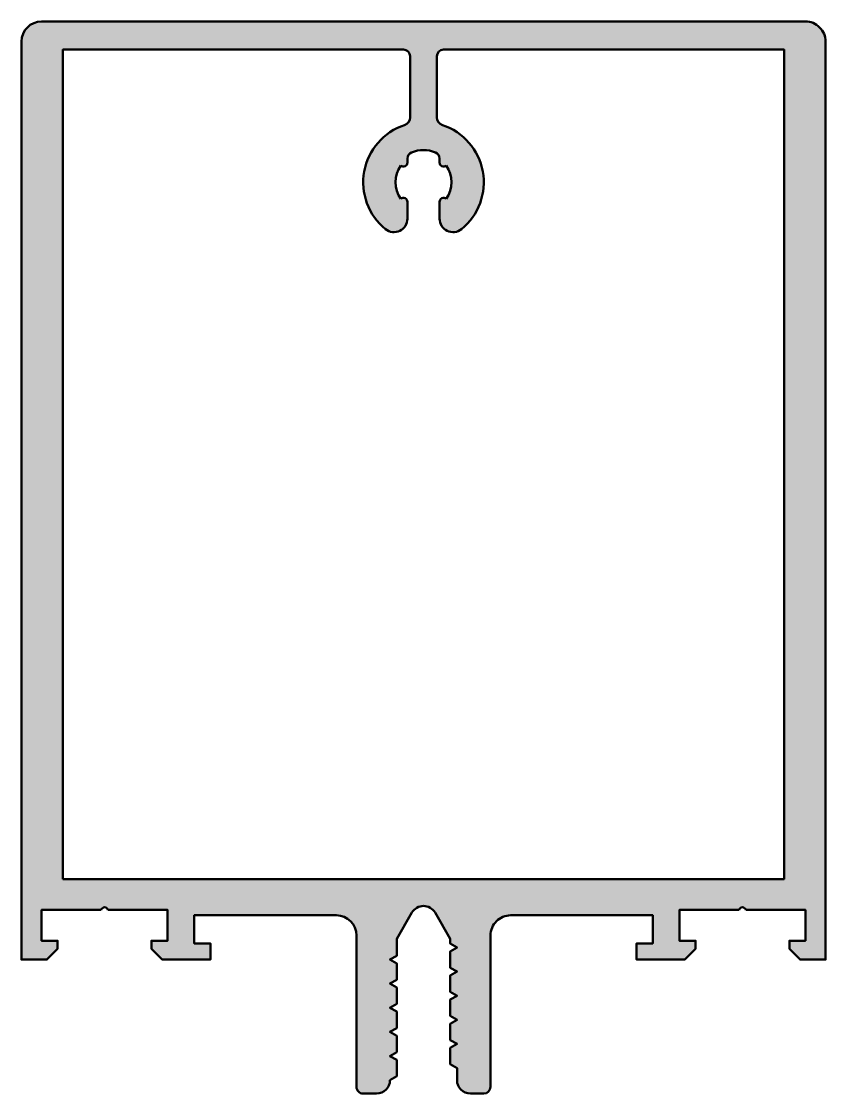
# Model space of a CAD drawing. Extents: x -30 to 30, y -16 to 64.
import ezdxf

# ---------------------------------------------------------------- set-up
doc = ezdxf.new("R2010")
doc.units = 0
doc.layers.add('0S-Alu contour', color=7, linetype='Continuous', lineweight=50)
doc.layers.add('0S-Alu hatch', color=252, linetype='Continuous', lineweight=25)

# ---------------------------------------------------------------- blocks, each defined once
blk = doc.blocks.new('324450__FE6D6F54_8865_4CA0_9721_EB6C8CB44310_')
at = {"layer": '0S-Alu hatch'}
h = blk.add_hatch(color=256, dxfattribs=at)
edge = h.paths.add_edge_path()
edge.add_arc((-28.49999999999967, 62.5), 1.5, 90, 180)
edge.add_line((-29.99999999999967, 62.5), (-30, -6))
edge.add_line((-30, -6), (-28.1, -6))
edge.add_line((-28.1, -6), (-27.30000000000001, -5.200000000000002))
edge.add_line((-27.30000000000001, -5.200000000000002), (-27.30000000000001, -4.599999999999994))
edge.add_line((-27.30000000000001, -4.599999999999994), (-28.50000000000001, -4.599999999999994))
edge.add_line((-28.50000000000001, -4.599999999999994), (-28.50000000000001, -2.300000000000011))
edge.add_line((-28.50000000000001, -2.300000000000011), (-24.05000000000001, -2.300000000000011))
edge.add_ellipse((-23.80000000000001, -2.356250000000009), major_axis=(-0.2562499999999961, 0), ratio=1, start_angle=192.6803834918194, end_angle=347.31961650818045, ccw=False)
edge.add_line((-23.55000000000001, -2.300000000000011), (-19.10000000000001, -2.300000000000011))
edge.add_line((-19.10000000000001, -2.300000000000011), (-19.10000000000001, -4.599999999999994))
edge.add_line((-19.10000000000001, -4.599999999999994), (-20.30000000000001, -4.599999999999994))
edge.add_line((-20.30000000000001, -4.599999999999994), (-20.30000000000001, -5.200000000000002))
edge.add_line((-20.30000000000001, -5.200000000000002), (-19.50000000000001, -6))
edge.add_line((-19.50000000000001, -6), (-15.90000000000001, -6))
edge.add_line((-15.90000000000001, -6), (-15.90000000000001, -4.800000000000011))
edge.add_line((-15.90000000000001, -4.800000000000011), (-17.10000000000001, -4.800000000000011))
edge.add_line((-17.10000000000001, -4.800000000000011), (-17.10000000000001, -2.699999999999988))
edge.add_line((-17.10000000000001, -2.699999999999988), (-6.500000000000007, -2.700000000000002))
edge.add_ellipse((-6.500000000000014, -4.200000000000009), major_axis=(-1.500000000000007, 0), ratio=1, start_angle=180, end_angle=269.9999999999997, ccw=False)
edge.add_line((-5.000000000000007, -4.200000000000009), (-5.000000000000007, -15.50000000000001))
edge.add_arc((-4.500000000000014, -15.5), 0.4999999999999929, 180, 270.0000000000008)
edge.add_line((-4.500000000000007, -16), (-3.500000000000007, -16))
edge.add_arc((-3.500000000000007, -15), 1, 270, 360)
edge.add_line((-2.500000000000007, -15), (-2.000000000000007, -14.71132486540519))
edge.add_line((-2.000000000000007, -14.71132486540519), (-2.000000000000007, -13.48867513459481))
edge.add_line((-2.000000000000007, -13.48867513459481), (-2.500000000000007, -13.2))
edge.add_line((-2.500000000000007, -13.2), (-2.000000000000007, -12.91132486540519))
edge.add_line((-2.000000000000007, -12.91132486540519), (-2.000000000000007, -11.6886751345948))
edge.add_line((-2.000000000000007, -11.6886751345948), (-2.5, -11.4))
edge.add_line((-2.5, -11.4), (-2.000000000000007, -11.11132486540518))
edge.add_line((-2.000000000000007, -11.11132486540518), (-2.000000000000007, -9.88867513459482))
edge.add_line((-2.000000000000007, -9.88867513459482), (-2.500000000000007, -9.599999999999994))
edge.add_line((-2.500000000000007, -9.599999999999994), (-2.000000000000007, -9.311324865405197))
edge.add_line((-2.000000000000007, -9.311324865405197), (-2.000000000000007, -8.088675134594808))
edge.add_line((-2.000000000000007, -8.088675134594808), (-2.50000000000001, -7.799999999999997))
edge.add_line((-2.50000000000001, -7.799999999999997), (-2.00000000000001, -7.511324865405185))
edge.add_line((-2.00000000000001, -7.511324865405185), (-2.00000000000001, -6.288675134594797))
edge.add_line((-2.00000000000001, -6.288675134594797), (-2.499999999999996, -6))
edge.add_line((-2.499999999999996, -6), (-2.000000000000003, -5.711324865405188))
edge.add_line((-2.000000000000003, -5.711324865405188), (-2.000000000000003, -4.464101710724676))
edge.add_line((-2.000000000000003, -4.464101710724676), (-0.8660254143211538, -2.500000018250105))
edge.add_ellipse((-1e-14, -2.999999999999991), major_axis=(-0.9999999999999974, 0), ratio=1, start_angle=209.9999999999995, end_angle=330.00000120741777, ccw=False)
edge.add_line((0.86602540378443, -2.5), (1.999999999999992, -4.464101615137749))
edge.add_line((1.999999999999992, -4.464101615137749), (1.999999999999992, -4.811324865405183))
edge.add_line((1.999999999999992, -4.811324865405183), (2.499999999999992, -5.099999999999994))
edge.add_line((2.499999999999992, -5.099999999999994), (1.999999999999992, -5.388675134594805))
edge.add_line((1.999999999999992, -5.388675134594805), (1.999999999999992, -6.611324865405208))
edge.add_line((1.999999999999992, -6.611324865405208), (2.5, -6.900000000000005))
edge.add_line((2.5, -6.900000000000005), (1.999999999999992, -7.188675134594816))
edge.add_line((1.999999999999992, -7.188675134594816), (1.999999999999992, -8.411324865405192))
edge.add_line((1.999999999999992, -8.411324865405192), (2.5, -8.700000000000003))
edge.add_line((2.5, -8.700000000000003), (1.999999999999992, -8.988675134594814))
edge.add_line((1.999999999999992, -8.988675134594814), (1.999999999999992, -10.21132486540519))
edge.add_line((1.999999999999992, -10.21132486540519), (2.499999999999992, -10.5))
edge.add_line((2.499999999999992, -10.5), (1.999999999999992, -10.78867513459481))
edge.add_line((1.999999999999992, -10.78867513459481), (1.999999999999992, -12.01132486540518))
edge.add_line((1.999999999999992, -12.01132486540518), (2.499999999999985, -12.29999999999999))
edge.add_line((2.499999999999985, -12.29999999999999), (1.999999999999992, -12.58867513459481))
edge.add_line((1.999999999999992, -12.58867513459481), (1.999999999999992, -13.8113248654052))
edge.add_line((1.999999999999992, -13.8113248654052), (2.499999999999992, -14.09999999999999))
edge.add_line((2.499999999999992, -14.09999999999999), (2.499999999999992, -15))
edge.add_arc((3.499999999999992, -15), 1, 180, 270)
edge.add_line((3.499999999999992, -16), (4.499999999999992, -16))
edge.add_arc((4.499999999999992, -15.5), 0.5, 270, 360)
edge.add_line((4.999999999999992, -15.5), (4.999999999999985, -4.200000000000017))
edge.add_ellipse((6.499999999999992, -4.200000000000012), major_axis=(-1.500000000000005, 0), ratio=1, start_angle=269.99999999999994, end_angle=360, ccw=False)
edge.add_line((6.499999999999992, -2.700000000000006), (17.09999999999999, -2.700000000000002))
edge.add_line((17.09999999999999, -2.700000000000002), (17.09999999999999, -4.800000000000011))
edge.add_line((17.09999999999999, -4.800000000000011), (15.89999999999998, -4.799999999999997))
edge.add_line((15.89999999999998, -4.799999999999997), (15.89999999999999, -6))
edge.add_line((15.89999999999999, -6), (19.5, -6))
edge.add_line((19.5, -6), (20.3, -5.199999999999988))
edge.add_line((20.3, -5.199999999999988), (20.29999999999999, -4.599999999999994))
edge.add_line((20.29999999999999, -4.599999999999994), (19.09999999999999, -4.600000000000008))
edge.add_line((19.09999999999999, -4.600000000000008), (19.09999999999999, -2.300000000000011))
edge.add_line((19.09999999999999, -2.300000000000011), (23.54999999999999, -2.300000000000011))
edge.add_ellipse((23.79999999999999, -2.356250000000011), major_axis=(-0.25625, 0), ratio=1, start_angle=192.6803834918198, end_angle=347.3196165081802, ccw=False)
edge.add_line((24.04999999999999, -2.300000000000011), (28.49999999999999, -2.300000000000011))
edge.add_line((28.49999999999999, -2.300000000000011), (28.49999999999999, -4.599999999999994))
edge.add_line((28.49999999999999, -4.599999999999994), (27.29999999999999, -4.599999999999994))
edge.add_line((27.29999999999999, -4.599999999999994), (27.29999999999998, -5.200000000000002))
edge.add_line((27.29999999999998, -5.200000000000002), (28.1, -6))
edge.add_line((28.1, -6), (30.0000000000004, -6))
edge.add_line((30.0000000000004, -6), (30.00000000000018, 62.49999999999999))
edge.add_arc((28.50000000000018, 62.49999999999996), 1.5, 0, 90.00000000000081)
edge.add_line((28.50000000000015, 63.99999999999995), (-28.49999999999967, 64))
edge = h.paths.add_edge_path()
edge.add_line((-26.90002441406227, 0), (-26.90002441406228, 61.90000000000001))
edge.add_line((-26.90002441406228, 61.90000000000001), (-1.500000000000042, 61.90000000000001))
edge.add_ellipse((-1.500000000000028, 61.39999999999999), major_axis=(-0.5000000000000142, 0), ratio=1, start_angle=180, end_angle=270.00000000000165, ccw=False)
edge.add_line((-1.000000000000014, 61.4), (-1.000000000000014, 56.8425200051213))
edge.add_ellipse((-1.600000000000026, 56.8425200051213), major_axis=(-0.6000000000000121, 0), ratio=1, start_angle=108.28388994040739, end_angle=180, ccw=False)
edge.add_arc((-7.1e-15, 51.99999999999999), 4.500000000000007, 108.2838899404076, 231.0551964059043)
edge.add_arc((-2.200000000000017, 49.27786848223676), 1.000000000000011, 231.0551964059048, 360)
edge.add_line((-1.200000000000002, 49.27786848223676), (-1.200000000000002, 50.53030615433009))
edge.add_arc((-1.500000000000003, 50.53030615433009), 0.3000000000000007, 0, 130.3192648390406)
edge.add_ellipse((-1.07e-14, 52), major_axis=(-2.099999999999995, 0), ratio=1, start_angle=-36.22322108088832, end_angle=36.22322108088838, ccw=False)
edge.add_arc((-1.50000000000001, 53.46969384566991), 0.3000000000000015, 229.6807351609604, 360)
edge.add_line((-1.200000000000009, 53.4696938456699), (-1.200000000000002, 53.76635217326557))
edge.add_ellipse((-0.70000000000001, 53.76635217326557), major_axis=(-0.4999999999999929, 0), ratio=1, start_angle=291.6182724221578, end_angle=360, ccw=False)
edge.add_ellipse((3.6e-15, 52.00000000000001), major_axis=(-2.399999999999988, 0), ratio=1, start_angle=248.38172757784218, end_angle=291.61827242215844, ccw=False)
edge.add_ellipse((0.6999999999999887, 53.76635217326557), major_axis=(-0.5000000000000004, 0), ratio=1, start_angle=180, end_angle=248.3817275778421, ccw=False)
edge.add_line((1.199999999999992, 53.76635217326557), (1.199999999999985, 53.46969384566991))
edge.add_arc((1.499999999999989, 53.46969384566991), 0.3000000000000043, 180, 310.319264839041)
edge.add_ellipse((-1.07e-14, 52), major_axis=(-2.100000000000002, 0), ratio=1, start_angle=143.776778919112, end_angle=216.2232210808884, ccw=False)
edge.add_arc((1.499999999999989, 50.53030615433009), 0.3000000000000061, 49.68073516095939, 180)
edge.add_line((1.199999999999988, 50.53030615433009), (1.199999999999992, 49.27786848223676))
edge.add_arc((2.200000000000002, 49.27786848223676), 1.00000000000001, 180, 308.9448035940956)
edge.add_arc((-3.6e-15, 51.99999999999999), 4.500000000000004, 308.9448035940958, 431.7161100595925)
edge.add_ellipse((1.600000000000008, 56.84252000512127), major_axis=(-0.5999999999999918, 0), ratio=1, start_angle=0, end_angle=71.71611005959181, ccw=False)
edge.add_line((1.000000000000017, 56.84252000512127), (0.9999999999999893, 61.39999999999997))
edge.add_ellipse((1.500000000000014, 61.39999999999997), major_axis=(-0.5000000000000249, 0), ratio=1, start_angle=270.0000000000004, end_angle=360, ccw=False)
edge.add_line((1.50000000000001, 61.90000000000001), (26.89990234375024, 61.90000000000001))
edge.add_line((26.89990234375024, 61.90000000000001), (26.89990234375037, 0))
edge.add_line((26.89990234375037, 0), (-26.90002441406227, 0))
at = {"layer": '0S-Alu contour', "color": 7}
for points in [[(28.50000000000015, 63.99999999999995), (-28.49999999999967, 64)], [(-29.99999999999967, 62.5), (-30, -6), (-28.1, -6), (-27.30000000000001, -5.200000000000002), (-27.30000000000001, -4.599999999999994), (-28.50000000000001, -4.599999999999994), (-28.50000000000001, -2.300000000000011), (-24.05000000000001, -2.300000000000011)], [(24.04999999999999, -2.300000000000011), (28.49999999999999, -2.300000000000011), (28.49999999999999, -4.599999999999994), (27.29999999999999, -4.599999999999994), (27.29999999999998, -5.200000000000002), (28.1, -6), (30.0000000000004, -6), (30.00000000000018, 62.49999999999999)], [(-26.90002441406227, 0), (-26.90002441406228, 61.90000000000001), (-1.500000000000042, 61.90000000000001)], [(1.50000000000001, 61.90000000000001), (26.89990234375024, 61.90000000000001), (26.89990234375037, 0), (-26.90002441406227, 0)], [(-1.000000000000014, 61.4), (-1.000000000000014, 56.8425200051213)], [(1.000000000000017, 56.84252000512127), (0.9999999999999893, 61.39999999999997)], [(-1.200000000000009, 53.4696938456699), (-1.200000000000002, 53.76635217326557)], [(1.199999999999992, 53.76635217326557), (1.199999999999985, 53.46969384566991)], [(-1.200000000000002, 49.27786848223676), (-1.200000000000002, 50.53030615433009)], [(1.199999999999988, 50.53030615433009), (1.199999999999992, 49.27786848223676)], [(-23.55000000000001, -2.300000000000011), (-19.10000000000001, -2.300000000000011), (-19.10000000000001, -4.599999999999994), (-20.30000000000001, -4.599999999999994), (-20.30000000000001, -5.200000000000002), (-19.50000000000001, -6), (-15.90000000000001, -6), (-15.90000000000001, -4.800000000000011), (-17.10000000000001, -4.800000000000011), (-17.10000000000001, -2.699999999999988), (-6.500000000000007, -2.700000000000002)], [(6.499999999999992, -2.700000000000006), (17.09999999999999, -2.700000000000002), (17.09999999999999, -4.800000000000011), (15.89999999999998, -4.799999999999997), (15.89999999999999, -6), (19.5, -6), (20.3, -5.199999999999988), (20.29999999999999, -4.599999999999994), (19.09999999999999, -4.600000000000008), (19.09999999999999, -2.300000000000011), (23.54999999999999, -2.300000000000011)], [(-2.500000000000007, -15), (-2.000000000000007, -14.71132486540519), (-2.000000000000007, -13.48867513459481), (-2.500000000000007, -13.2), (-2.000000000000007, -12.91132486540519), (-2.000000000000007, -11.6886751345948), (-2.5, -11.4), (-2.000000000000007, -11.11132486540518), (-2.000000000000007, -9.88867513459482), (-2.500000000000007, -9.599999999999994), (-2.000000000000007, -9.311324865405197), (-2.000000000000007, -8.088675134594808), (-2.50000000000001, -7.799999999999997), (-2.00000000000001, -7.511324865405185), (-2.00000000000001, -6.288675134594797), (-2.499999999999996, -6), (-2.000000000000003, -5.711324865405188), (-2.000000000000003, -4.464101710724676), (-0.8660254143211538, -2.500000018250105)], [(0.86602540378443, -2.5), (1.999999999999992, -4.464101615137749), (1.999999999999992, -4.811324865405183), (2.499999999999992, -5.099999999999994), (1.999999999999992, -5.388675134594805), (1.999999999999992, -6.611324865405208), (2.5, -6.900000000000005), (1.999999999999992, -7.188675134594816), (1.999999999999992, -8.411324865405192), (2.5, -8.700000000000003), (1.999999999999992, -8.988675134594814), (1.999999999999992, -10.21132486540519), (2.499999999999992, -10.5), (1.999999999999992, -10.78867513459481), (1.999999999999992, -12.01132486540518), (2.499999999999985, -12.29999999999999), (1.999999999999992, -12.58867513459481), (1.999999999999992, -13.8113248654052), (2.499999999999992, -14.09999999999999), (2.499999999999992, -15)], [(-5.000000000000007, -4.200000000000009), (-5.000000000000007, -15.50000000000001)], [(4.999999999999992, -15.5), (4.999999999999985, -4.200000000000017)], [(-4.500000000000007, -16), (-3.500000000000007, -16)], [(3.499999999999992, -16), (4.499999999999992, -16)]]:
    blk.add_lwpolyline(points, dxfattribs=at)
for centre, radius, start, end in [((-28.49999999999967, 62.5), 1.5, 90, 180), ((28.50000000000018, 62.49999999999996), 1.5, 0, 90.00000000000081), ((-7.1e-15, 51.99999999999999), 4.500000000000007, 108.2838899404076, 231.0551964059043), ((-3.6e-15, 51.99999999999999), 4.500000000000004, 308.9448035940958, 71.71611005959252), ((-1.50000000000001, 53.46969384566991), 0.3000000000000015, 229.6807351609604, 0), ((1.499999999999989, 53.46969384566991), 0.3000000000000043, 180, 310.319264839041), ((-1.500000000000003, 50.53030615433009), 0.3000000000000007, 0, 130.3192648390406), ((1.499999999999989, 50.53030615433009), 0.3000000000000061, 49.68073516095939, 180), ((-2.200000000000017, 49.27786848223676), 1.000000000000011, 231.0551964059048, 0), ((2.200000000000002, 49.27786848223676), 1.00000000000001, 180, 308.9448035940956), ((-3.500000000000007, -15), 1, 270, 0), ((3.499999999999992, -15), 1, 180, 270), ((-4.500000000000014, -15.5), 0.4999999999999929, 180, 270.0000000000008), ((4.499999999999992, -15.5), 0.5, 270, 0)]:
    blk.add_arc(centre, radius, start, end, dxfattribs=at)
at = {"layer": '0S-Alu contour', "color": 7, "extrusion": (0, 0, -1)}
for centre, radius, start, end in [((1.500000000000028, 61.39999999999999), 0.5000000000000142, 89.99999999999837, 180), ((-1.500000000000014, 61.39999999999997), 0.5000000000000249, 0, 89.99999999999959), ((1.600000000000026, 56.8425200051213), 0.6000000000000121, 180, 251.7161100595926), ((-1.600000000000008, 56.84252000512127), 0.5999999999999918, 288.2838899404083, 0), ((-3.6e-15, 52.00000000000001), 2.399999999999988, 68.38172757784154, 111.6182724221578), ((0.70000000000001, 53.76635217326557), 0.4999999999999929, 0, 68.38172757784218), ((-0.6999999999999887, 53.76635217326557), 0.5000000000000004, 111.6182724221579, 180), ((1.07e-14, 52), 2.099999999999995, 323.7767789191117, 36.22322108088831), ((1.07e-14, 52), 2.100000000000002, 143.7767789191116, 216.2232210808882), ((23.80000000000001, -2.356250000000009), 0.2562499999999961, 12.68038349181956, 167.3196165081806), ((1e-14, -2.999999999999991), 0.9999999999999974, 29.99999879258224, 150.0000000000005), ((-23.79999999999999, -2.356250000000011), 0.25625, 12.68038349181979, 167.3196165081802), ((6.500000000000014, -4.200000000000009), 1.500000000000007, 90.00000000000028, 180), ((-6.499999999999992, -4.200000000000012), 1.500000000000006, 0, 90.00000000000006)]:
    blk.add_arc(centre, radius, start, end, dxfattribs=at)
blk = doc.blocks.new('324450__4B51119C_D4DF_4349_9865_1A0E2EFF483C_')
at = {"layer": '0S-Alu contour', "color": 7}
blk.add_blockref('324450__FE6D6F54_8865_4CA0_9721_EB6C8CB44310_', (0, 0), dxfattribs=at)

msp = doc.modelspace()

# ---------------------------------------------------------------- block references
at = {"layer": '0S-Alu contour', "color": 7}
msp.add_blockref('324450__4B51119C_D4DF_4349_9865_1A0E2EFF483C_', (0, 0), dxfattribs=at)

doc.saveas('drawing.dxf')
